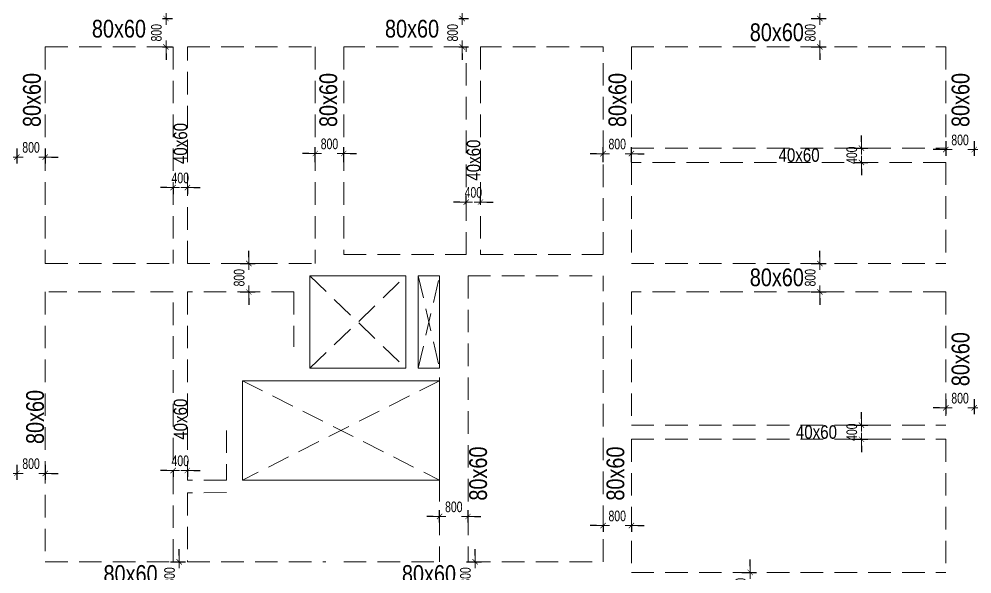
# Model space of a CAD drawing. Header units: millimetres. Extents: x 40 to 217000, y 40 to 90716.
# Drawn here: x 113862 to 140685, y 56357 to 71986 of the extents above; entities that cross this region are included whole.
import ezdxf
from ezdxf.enums import TextEntityAlignment as Align

# ---------------------------------------------------------------- set-up
doc = ezdxf.new("R2010")
doc.units = ezdxf.units.MM
doc.header["$MEASUREMENT"] = 0
doc.header["$PDMODE"] = 1
doc.linetypes.add('DASHED2', pattern=[9.525, 6.35, -3.175])
doc.linetypes.add('HIDDEN2', pattern=[4.7625, 3.175, -1.5875])
doc.layers.get('Defpoints').update_dxf_attribs({"lineweight": 9})
doc.layers.add('Kich thuoc dam diml', color=230, linetype='Continuous', plot=False)
doc.layers.add('NDC. KT Dam', color=42, linetype='Continuous')
for name, color, linetype, lineweight in [('NDC_S_BEAM', 3, 'HIDDEN2', 20), ('NDC_S_DIM', 1, 'Continuous', 15), ('NDC_S_OPENING', 9, 'DASHED2', 13), ('NDC_S_SLAB', 2, 'Continuous', 20)]:
    doc.layers.add(name, color=color, linetype=linetype, lineweight=lineweight)
doc.styles.add('ARIAL', font='arial.ttf', dxfattribs={"width": 0.8})
doc.styles.add('NDC_DIM', font='', dxfattribs={"width": 0.75})
doc.styles.get('NDC_DIM').set_extended_font_data('Dotum')
doc.dimstyles.new('NDC_dim_100', dxfattribs={"dimscale": 120, "dimtxt": 2.5, "dimasz": 1.5, "dimexe": 1.5, "dimexo": 2.5, "dimgap": 1, "dimtad": 1, "dimdec": 0, "dimzin": 0, "dimdsep": 46, "dimtxsty": 'NDC_DIM', "dimblk": 'DIMMARK', "dimcen": 0.09, "dimdle": 1.2, "dimclrd": 1, "dimclre": 1, "dimclrt": 3, "dimadec": 0, "dimazin": 0, "dimtfac": 1, "dimtdec": 0, "dimtix": 1, "dimtofl": 0, "dimtmove": 0, "dimatfit": 3, "dimfxl": 0, "dimtolj": 1, "dimtzin": 0, "dimarcsym": 0})

# ---------------------------------------------------------------- blocks, each defined once
blk = doc.blocks.new('DIMMARK')
at = {"layer": 'NDC_S_DIM', "color": 1}
blk.add_line((-1.5, 0), (1, 0), dxfattribs=at)
at = {"layer": 'NDC_S_DIM', "color": 2, "const_width": 0.1}
blk.add_lwpolyline([(-0.42, -0.42), (0.42, 0.42)], dxfattribs=at)
blk = doc.blocks.new('*D1654')
at = {"layer": 'Defpoints', "color": 0, "transparency": 16777216}
for p in [(116748, 56700), (118370, 56700), (116748, 55900)]:
    blk.add_point(p, dxfattribs=at)
at = {"layer": 'Kich thuoc dam diml', "color": 1, "lineweight": -2, "transparency": 16777216}
for p, q in [((118370, 56880), (118370, 57060)), ((118130, 56700), (118550, 56700)), ((118130, 55900), (118550, 55900)), ((118370, 55720), (118370, 55540))]:
    blk.add_line(p, q, dxfattribs=at)
at = {"layer": 'Kich thuoc dam diml', "color": 1, "lineweight": -2, "transparency": 16777216, "xscale": 180, "yscale": 180, "zscale": 180}
for p, rotation in [((118370, 56700), 270), ((118370, 55900), 90)]:
    blk.add_blockref('DIMMARK', p, dxfattribs=dict(at, rotation=rotation))
at = {"layer": 'Kich thuoc dam diml', "color": 3, "transparency": 16777216, "insert": (118100, 56300), "char_height": 300, "attachment_point": 5, "rotation": 90, "style": 'NDC_DIM'}
blk.add_mtext('\\A1;800', dxfattribs=at)
blk = doc.blocks.new('*D1655')
at = {"layer": 'Defpoints', "color": 0, "transparency": 16777216}
for p in [(125076, 56700), (126698, 56700), (125076, 55900)]:
    blk.add_point(p, dxfattribs=at)
at = {"layer": 'Kich thuoc dam diml', "color": 1, "lineweight": -2, "transparency": 16777216}
for p, q in [((126698, 56880), (126698, 57060)), ((126458, 56700), (126878, 56700)), ((126458, 55900), (126878, 55900)), ((126698, 55720), (126698, 55540))]:
    blk.add_line(p, q, dxfattribs=at)
at = {"layer": 'Kich thuoc dam diml', "color": 1, "lineweight": -2, "transparency": 16777216, "xscale": 180, "yscale": 180, "zscale": 180}
for p, rotation in [((126698, 56700), 270), ((126698, 55900), 90)]:
    blk.add_blockref('DIMMARK', p, dxfattribs=dict(at, rotation=rotation))
at = {"layer": 'Kich thuoc dam diml', "color": 3, "transparency": 16777216, "insert": (126428, 56300), "char_height": 300, "attachment_point": 5, "rotation": 90, "style": 'NDC_DIM'}
blk.add_mtext('\\A1;800', dxfattribs=at)
blk = doc.blocks.new('*D1656')
at = {"layer": 'Defpoints', "color": 0, "transparency": 16777216}
for p in [(132823, 56400), (134445, 56400), (132823, 55600)]:
    blk.add_point(p, dxfattribs=at)
at = {"layer": 'Kich thuoc dam diml', "color": 1, "lineweight": -2, "transparency": 16777216}
for p, q in [((134445, 56580), (134445, 56760)), ((134205, 56400), (134625, 56400)), ((134205, 55600), (134625, 55600)), ((134445, 55420), (134445, 55240))]:
    blk.add_line(p, q, dxfattribs=at)
at = {"layer": 'Kich thuoc dam diml', "color": 1, "lineweight": -2, "transparency": 16777216, "xscale": 180, "yscale": 180, "zscale": 180}
for p, rotation in [((134445, 56400), 270), ((134445, 55600), 90)]:
    blk.add_blockref('DIMMARK', p, dxfattribs=dict(at, rotation=rotation))
at = {"layer": 'Kich thuoc dam diml', "color": 3, "transparency": 16777216, "insert": (134175, 56000), "char_height": 300, "attachment_point": 5, "rotation": 90, "style": 'NDC_DIM'}
blk.add_mtext('\\A1;800', dxfattribs=at)
blk = doc.blocks.new('*D1342')
at = {"layer": 'Defpoints', "color": 0, "transparency": 16777216}
for p in [(137067, 60550), (137574, 60550), (137067, 60150)]:
    blk.add_point(p, dxfattribs=at)
at = {"layer": 'Kich thuoc dam diml', "color": 1, "lineweight": -2, "transparency": 16777216}
for p, q in [((137574, 60730), (137574, 60910)), ((137367, 60550), (137754, 60550)), ((137367, 60150), (137754, 60150)), ((137574, 59970), (137574, 59790))]:
    blk.add_line(p, q, dxfattribs=at)
at = {"layer": 'Kich thuoc dam diml', "color": 1, "lineweight": -2, "transparency": 16777216, "xscale": 180, "yscale": 180, "zscale": 180}
for p, rotation in [((137574, 60550), 270), ((137574, 60150), 90)]:
    blk.add_blockref('DIMMARK', p, dxfattribs=dict(at, rotation=rotation))
at = {"layer": 'Kich thuoc dam diml', "color": 3, "transparency": 16777216, "insert": (137304, 60350), "char_height": 300, "attachment_point": 5, "rotation": 90, "style": 'NDC_DIM'}
blk.add_mtext('\\A1;400', dxfattribs=at)
blk = doc.blocks.new('*D1337')
at = {"layer": 'Defpoints', "color": 0, "transparency": 16777216}
for p in [(118707, 65100), (120329, 65100), (118707, 64300)]:
    blk.add_point(p, dxfattribs=at)
at = {"layer": 'Kich thuoc dam diml', "color": 1, "lineweight": -2, "transparency": 16777216}
for p, q in [((120329, 65280), (120329, 65460)), ((120089, 65100), (120509, 65100)), ((120089, 64300), (120509, 64300)), ((120329, 64120), (120329, 63940))]:
    blk.add_line(p, q, dxfattribs=at)
at = {"layer": 'Kich thuoc dam diml', "color": 1, "lineweight": -2, "transparency": 16777216, "xscale": 180, "yscale": 180, "zscale": 180}
for p, rotation in [((120329, 65100), 270), ((120329, 64300), 90)]:
    blk.add_blockref('DIMMARK', p, dxfattribs=dict(at, rotation=rotation))
at = {"layer": 'Kich thuoc dam diml', "color": 3, "transparency": 16777216, "insert": (120059, 64700), "char_height": 300, "attachment_point": 5, "rotation": 90, "style": 'NDC_DIM'}
blk.add_mtext('\\A1;800', dxfattribs=at)
blk = doc.blocks.new('*D1338')
at = {"layer": 'Defpoints', "color": 0, "transparency": 16777216}
for p in [(134782, 65100), (136404, 65100), (134782, 64300)]:
    blk.add_point(p, dxfattribs=at)
at = {"layer": 'Kich thuoc dam diml', "color": 1, "lineweight": -2, "transparency": 16777216}
for p, q in [((136404, 65280), (136404, 65460)), ((136164, 65100), (136584, 65100)), ((136164, 64300), (136584, 64300)), ((136404, 64120), (136404, 63940))]:
    blk.add_line(p, q, dxfattribs=at)
at = {"layer": 'Kich thuoc dam diml', "color": 1, "lineweight": -2, "transparency": 16777216, "xscale": 180, "yscale": 180, "zscale": 180}
for p, rotation in [((136404, 65100), 270), ((136404, 64300), 90)]:
    blk.add_blockref('DIMMARK', p, dxfattribs=dict(at, rotation=rotation))
at = {"layer": 'Kich thuoc dam diml', "color": 3, "transparency": 16777216, "insert": (136134, 64700), "char_height": 300, "attachment_point": 5, "rotation": 90, "style": 'NDC_DIM'}
blk.add_mtext('\\A1;800', dxfattribs=at)
blk = doc.blocks.new('*D1353')
at = {"layer": 'Defpoints', "color": 0, "transparency": 16777216}
for p in [(137067, 68350), (137574, 68350), (137067, 67950)]:
    blk.add_point(p, dxfattribs=at)
at = {"layer": 'Kich thuoc dam diml', "color": 1, "lineweight": -2, "transparency": 16777216}
for p, q in [((137574, 68530), (137574, 68710)), ((137367, 68350), (137754, 68350)), ((137367, 67950), (137754, 67950)), ((137574, 67770), (137574, 67590))]:
    blk.add_line(p, q, dxfattribs=at)
at = {"layer": 'Kich thuoc dam diml', "color": 1, "lineweight": -2, "transparency": 16777216, "xscale": 180, "yscale": 180, "zscale": 180}
for p, rotation in [((137574, 68350), 270), ((137574, 67950), 90)]:
    blk.add_blockref('DIMMARK', p, dxfattribs=dict(at, rotation=rotation))
at = {"layer": 'Kich thuoc dam diml', "color": 3, "transparency": 16777216, "insert": (137304, 68150), "char_height": 300, "attachment_point": 5, "rotation": 90, "style": 'NDC_DIM'}
blk.add_mtext('\\A1;400', dxfattribs=at)
blk = doc.blocks.new('*D1358')
at = {"layer": 'Defpoints', "color": 0, "transparency": 16777216}
for p in [(134782, 72000), (136404, 72000), (134782, 71200)]:
    blk.add_point(p, dxfattribs=at)
at = {"layer": 'Kich thuoc dam diml', "color": 1, "lineweight": -2, "transparency": 16777216}
for p, q in [((136404, 72180), (136404, 72360)), ((136164, 72000), (136584, 72000)), ((136164, 71200), (136584, 71200)), ((136404, 71020), (136404, 70840))]:
    blk.add_line(p, q, dxfattribs=at)
at = {"layer": 'Kich thuoc dam diml', "color": 1, "lineweight": -2, "transparency": 16777216, "xscale": 180, "yscale": 180, "zscale": 180}
for p, rotation in [((136404, 72000), 270), ((136404, 71200), 90)]:
    blk.add_blockref('DIMMARK', p, dxfattribs=dict(at, rotation=rotation))
at = {"layer": 'Kich thuoc dam diml', "color": 3, "transparency": 16777216, "insert": (136134, 71600), "char_height": 300, "attachment_point": 5, "rotation": 90, "style": 'NDC_DIM'}
blk.add_mtext('\\A1;800', dxfattribs=at)
blk = doc.blocks.new('*D1490')
at = {"layer": 'Defpoints', "color": 0, "transparency": 16777216}
for p in [(117601, 72000), (117999, 72000), (117601, 71200)]:
    blk.add_point(p, dxfattribs=at)
at = {"layer": 'Kich thuoc dam diml', "color": 1, "lineweight": -2, "transparency": 16777216}
for p, q in [((117999, 72180), (117999, 72360)), ((117901, 72000), (118179, 72000)), ((117901, 71200), (118179, 71200)), ((117999, 71020), (117999, 70840))]:
    blk.add_line(p, q, dxfattribs=at)
at = {"layer": 'Kich thuoc dam diml', "color": 1, "lineweight": -2, "transparency": 16777216, "xscale": 180, "yscale": 180, "zscale": 180}
for p, rotation in [((117999, 72000), 270), ((117999, 71200), 90)]:
    blk.add_blockref('DIMMARK', p, dxfattribs=dict(at, rotation=rotation))
at = {"layer": 'Kich thuoc dam diml', "color": 3, "transparency": 16777216, "insert": (117729, 71600), "char_height": 300, "attachment_point": 5, "rotation": 90, "style": 'NDC_DIM'}
blk.add_mtext('\\A1;800', dxfattribs=at)
blk = doc.blocks.new('*D1491')
at = {"layer": 'Defpoints', "color": 0, "transparency": 16777216}
for p in [(125940, 72000), (126337, 72000), (125940, 71200)]:
    blk.add_point(p, dxfattribs=at)
at = {"layer": 'Kich thuoc dam diml', "color": 1, "lineweight": -2, "transparency": 16777216}
for p, q in [((126337, 72180), (126337, 72360)), ((126240, 72000), (126517, 72000)), ((126240, 71200), (126517, 71200)), ((126337, 71020), (126337, 70840))]:
    blk.add_line(p, q, dxfattribs=at)
at = {"layer": 'Kich thuoc dam diml', "color": 1, "lineweight": -2, "transparency": 16777216, "xscale": 180, "yscale": 180, "zscale": 180}
for p, rotation in [((126337, 72000), 270), ((126337, 71200), 90)]:
    blk.add_blockref('DIMMARK', p, dxfattribs=dict(at, rotation=rotation))
at = {"layer": 'Kich thuoc dam diml', "color": 3, "transparency": 16777216, "insert": (126067, 71600), "char_height": 300, "attachment_point": 5, "rotation": 90, "style": 'NDC_DIM'}
blk.add_mtext('\\A1;800', dxfattribs=at)
blk = doc.blocks.new('*D1236')
at = {"layer": 'Defpoints', "color": 0, "transparency": 16777216}
for p in [(113800, 59838), (114600, 59838), (114600, 59191)]:
    blk.add_point(p, dxfattribs=at)
at = {"layer": 'Kich thuoc dam diml', "color": 1, "lineweight": -2, "transparency": 16777216}
for p, q in [((113800, 59431), (113800, 59011)), ((114600, 59431), (114600, 59011)), ((113620, 59191), (113440, 59191)), ((114780, 59191), (114960, 59191))]:
    blk.add_line(p, q, dxfattribs=at)
at = {"layer": 'Kich thuoc dam diml', "color": 1, "lineweight": -2, "transparency": 16777216, "xscale": 180, "yscale": 180, "zscale": 180}
blk.add_blockref('DIMMARK', (113800, 59191), dxfattribs=at)
at = {"layer": 'Kich thuoc dam diml', "color": 1, "lineweight": -2, "transparency": 16777216, "xscale": 180, "yscale": 180, "zscale": 180, "rotation": 180}
blk.add_blockref('DIMMARK', (114600, 59191), dxfattribs=at)
at = {"layer": 'Kich thuoc dam diml', "color": 3, "transparency": 16777216, "insert": (114200, 59461), "char_height": 300, "attachment_point": 5, "style": 'NDC_DIM'}
blk.add_mtext('\\A1;800', dxfattribs=at)
blk = doc.blocks.new('*D1237')
at = {"layer": 'Defpoints', "color": 0, "transparency": 16777216}
for p in [(113800, 68746), (114600, 68746), (114600, 68099)]:
    blk.add_point(p, dxfattribs=at)
at = {"layer": 'Kich thuoc dam diml', "color": 1, "lineweight": -2, "transparency": 16777216}
for p, q in [((113800, 68339), (113800, 67919)), ((114600, 68339), (114600, 67919)), ((113620, 68099), (113440, 68099)), ((114780, 68099), (114960, 68099))]:
    blk.add_line(p, q, dxfattribs=at)
at = {"layer": 'Kich thuoc dam diml', "color": 1, "lineweight": -2, "transparency": 16777216, "xscale": 180, "yscale": 180, "zscale": 180}
blk.add_blockref('DIMMARK', (113800, 68099), dxfattribs=at)
at = {"layer": 'Kich thuoc dam diml', "color": 1, "lineweight": -2, "transparency": 16777216, "xscale": 180, "yscale": 180, "zscale": 180, "rotation": 180}
blk.add_blockref('DIMMARK', (114600, 68099), dxfattribs=at)
at = {"layer": 'Kich thuoc dam diml', "color": 3, "transparency": 16777216, "insert": (114200, 68369), "char_height": 300, "attachment_point": 5, "style": 'NDC_DIM'}
blk.add_mtext('\\A1;800', dxfattribs=at)
blk = doc.blocks.new('*D1250')
at = {"layer": 'Defpoints', "color": 0, "transparency": 16777216}
for p in [(118200, 59503), (118600, 59503), (118600, 59272)]:
    blk.add_point(p, dxfattribs=at)
at = {"layer": 'Kich thuoc dam diml', "color": 1, "lineweight": -2, "transparency": 16777216}
for p, q in [((118020, 59272), (117840, 59272)), ((118200, 59272), (118200, 59092)), ((118600, 59272), (118600, 59092)), ((118780, 59272), (118960, 59272))]:
    blk.add_line(p, q, dxfattribs=at)
at = {"layer": 'Kich thuoc dam diml', "color": 1, "lineweight": -2, "transparency": 16777216, "xscale": 180, "yscale": 180, "zscale": 180}
blk.add_blockref('DIMMARK', (118200, 59272), dxfattribs=at)
at = {"layer": 'Kich thuoc dam diml', "color": 1, "lineweight": -2, "transparency": 16777216, "xscale": 180, "yscale": 180, "zscale": 180, "rotation": 180}
blk.add_blockref('DIMMARK', (118600, 59272), dxfattribs=at)
at = {"layer": 'Kich thuoc dam diml', "color": 3, "transparency": 16777216, "insert": (118400, 59542), "char_height": 300, "attachment_point": 5, "style": 'NDC_DIM'}
blk.add_mtext('\\A1;400', dxfattribs=at)
blk = doc.blocks.new('*D1251')
at = {"layer": 'Defpoints', "color": 0, "transparency": 16777216}
for p in [(118200, 67470), (118600, 67470), (118600, 67238)]:
    blk.add_point(p, dxfattribs=at)
at = {"layer": 'Kich thuoc dam diml', "color": 1, "lineweight": -2, "transparency": 16777216}
for p, q in [((118020, 67238), (117840, 67238)), ((118200, 67238), (118200, 67058)), ((118600, 67238), (118600, 67058)), ((118780, 67238), (118960, 67238))]:
    blk.add_line(p, q, dxfattribs=at)
at = {"layer": 'Kich thuoc dam diml', "color": 1, "lineweight": -2, "transparency": 16777216, "xscale": 180, "yscale": 180, "zscale": 180}
blk.add_blockref('DIMMARK', (118200, 67238), dxfattribs=at)
at = {"layer": 'Kich thuoc dam diml', "color": 1, "lineweight": -2, "transparency": 16777216, "xscale": 180, "yscale": 180, "zscale": 180, "rotation": 180}
blk.add_blockref('DIMMARK', (118600, 67238), dxfattribs=at)
at = {"layer": 'Kich thuoc dam diml', "color": 3, "transparency": 16777216, "insert": (118400, 67508), "char_height": 300, "attachment_point": 5, "style": 'NDC_DIM'}
blk.add_mtext('\\A1;400', dxfattribs=at)
blk = doc.blocks.new('*D1257')
at = {"layer": 'Defpoints', "color": 0, "transparency": 16777216}
for p in [(126500, 57975), (125700, 57507), (126500, 57507)]:
    blk.add_point(p, dxfattribs=at)
at = {"layer": 'Kich thuoc dam diml', "color": 1, "lineweight": -2, "transparency": 16777216}
for p, q in [((125520, 57975), (125340, 57975)), ((125700, 57807), (125700, 58155)), ((126500, 57807), (126500, 58155)), ((126680, 57975), (126860, 57975))]:
    blk.add_line(p, q, dxfattribs=at)
at = {"layer": 'Kich thuoc dam diml', "color": 1, "lineweight": -2, "transparency": 16777216, "xscale": 180, "yscale": 180, "zscale": 180}
blk.add_blockref('DIMMARK', (125700, 57975), dxfattribs=at)
at = {"layer": 'Kich thuoc dam diml', "color": 1, "lineweight": -2, "transparency": 16777216, "xscale": 180, "yscale": 180, "zscale": 180, "rotation": 180}
blk.add_blockref('DIMMARK', (126500, 57975), dxfattribs=at)
at = {"layer": 'Kich thuoc dam diml', "color": 3, "transparency": 16777216, "insert": (126100, 58245), "char_height": 300, "attachment_point": 5, "style": 'NDC_DIM'}
blk.add_mtext('\\A1;800', dxfattribs=at)
blk = doc.blocks.new('*D1258')
at = {"layer": 'Defpoints', "color": 0, "transparency": 16777216}
for p in [(123000, 68198), (122200, 66359), (123000, 66359)]:
    blk.add_point(p, dxfattribs=at)
at = {"layer": 'Kich thuoc dam diml', "color": 1, "lineweight": -2, "transparency": 16777216}
for p, q in [((122020, 68198), (121840, 68198)), ((122200, 67958), (122200, 68378)), ((123000, 67958), (123000, 68378)), ((123180, 68198), (123360, 68198))]:
    blk.add_line(p, q, dxfattribs=at)
at = {"layer": 'Kich thuoc dam diml', "color": 1, "lineweight": -2, "transparency": 16777216, "xscale": 180, "yscale": 180, "zscale": 180}
blk.add_blockref('DIMMARK', (122200, 68198), dxfattribs=at)
at = {"layer": 'Kich thuoc dam diml', "color": 1, "lineweight": -2, "transparency": 16777216, "xscale": 180, "yscale": 180, "zscale": 180, "rotation": 180}
blk.add_blockref('DIMMARK', (123000, 68198), dxfattribs=at)
at = {"layer": 'Kich thuoc dam diml', "color": 3, "transparency": 16777216, "insert": (122600, 68468), "char_height": 300, "attachment_point": 5, "style": 'NDC_DIM'}
blk.add_mtext('\\A1;800', dxfattribs=at)
blk = doc.blocks.new('*D1261')
at = {"layer": 'Defpoints', "color": 0, "transparency": 16777216}
for p in [(126850, 66831), (126449, 66476), (126850, 66476)]:
    blk.add_point(p, dxfattribs=at)
at = {"layer": 'Kich thuoc dam diml', "color": 1, "lineweight": -2, "transparency": 16777216}
for p, q in [((126269, 66831), (126089, 66831)), ((126449, 66776), (126449, 67011)), ((126850, 66776), (126850, 67011)), ((127030, 66831), (127210, 66831))]:
    blk.add_line(p, q, dxfattribs=at)
at = {"layer": 'Kich thuoc dam diml', "color": 1, "lineweight": -2, "transparency": 16777216, "xscale": 180, "yscale": 180, "zscale": 180}
blk.add_blockref('DIMMARK', (126449, 66831), dxfattribs=at)
at = {"layer": 'Kich thuoc dam diml', "color": 1, "lineweight": -2, "transparency": 16777216, "xscale": 180, "yscale": 180, "zscale": 180, "rotation": 180}
blk.add_blockref('DIMMARK', (126850, 66831), dxfattribs=at)
at = {"layer": 'Kich thuoc dam diml', "color": 3, "transparency": 16777216, "insert": (126650, 67101), "char_height": 300, "attachment_point": 5, "style": 'NDC_DIM'}
blk.add_mtext('\\A1;400', dxfattribs=at)
blk = doc.blocks.new('*D1266')
at = {"layer": 'Defpoints', "color": 0, "transparency": 16777216}
for p in [(130300, 58018), (131100, 58018), (131100, 57719)]:
    blk.add_point(p, dxfattribs=at)
at = {"layer": 'Kich thuoc dam diml', "color": 1, "lineweight": -2, "transparency": 16777216}
for p, q in [((130120, 57719), (129940, 57719)), ((130300, 57719), (130300, 57539)), ((131100, 57719), (131100, 57539)), ((131280, 57719), (131460, 57719))]:
    blk.add_line(p, q, dxfattribs=at)
at = {"layer": 'Kich thuoc dam diml', "color": 1, "lineweight": -2, "transparency": 16777216, "xscale": 180, "yscale": 180, "zscale": 180}
blk.add_blockref('DIMMARK', (130300, 57719), dxfattribs=at)
at = {"layer": 'Kich thuoc dam diml', "color": 1, "lineweight": -2, "transparency": 16777216, "xscale": 180, "yscale": 180, "zscale": 180, "rotation": 180}
blk.add_blockref('DIMMARK', (131100, 57719), dxfattribs=at)
at = {"layer": 'Kich thuoc dam diml', "color": 3, "transparency": 16777216, "insert": (130700, 57989), "char_height": 300, "attachment_point": 5, "style": 'NDC_DIM'}
blk.add_mtext('\\A1;800', dxfattribs=at)
blk = doc.blocks.new('*D1267')
at = {"layer": 'Defpoints', "color": 0, "transparency": 16777216}
for p in [(130300, 68194), (130300, 67552), (131100, 67552)]:
    blk.add_point(p, dxfattribs=at)
at = {"layer": 'Kich thuoc dam diml', "color": 1, "lineweight": -2, "transparency": 16777216}
for p, q in [((130120, 68194), (129940, 68194)), ((130300, 67954), (130300, 68374)), ((131100, 67954), (131100, 68374)), ((131280, 68194), (131460, 68194))]:
    blk.add_line(p, q, dxfattribs=at)
at = {"layer": 'Kich thuoc dam diml', "color": 1, "lineweight": -2, "transparency": 16777216, "xscale": 180, "yscale": 180, "zscale": 180}
blk.add_blockref('DIMMARK', (130300, 68194), dxfattribs=at)
at = {"layer": 'Kich thuoc dam diml', "color": 1, "lineweight": -2, "transparency": 16777216, "xscale": 180, "yscale": 180, "zscale": 180, "rotation": 180}
blk.add_blockref('DIMMARK', (131100, 68194), dxfattribs=at)
at = {"layer": 'Kich thuoc dam diml', "color": 3, "transparency": 16777216, "insert": (130700, 68464), "char_height": 300, "attachment_point": 5, "style": 'NDC_DIM'}
blk.add_mtext('\\A1;800', dxfattribs=at)
blk = doc.blocks.new('*D1284')
at = {"layer": 'Defpoints', "color": 0, "transparency": 16777216}
for p in [(139950, 61788), (140750, 61788), (140750, 61036)]:
    blk.add_point(p, dxfattribs=at)
at = {"layer": 'Kich thuoc dam diml', "color": 1, "lineweight": -2, "transparency": 16777216}
for p, q in [((139950, 61276), (139950, 60856)), ((140750, 61276), (140750, 60856)), ((139770, 61036), (139590, 61036)), ((140930, 61036), (141110, 61036))]:
    blk.add_line(p, q, dxfattribs=at)
at = {"layer": 'Kich thuoc dam diml', "color": 1, "lineweight": -2, "transparency": 16777216, "xscale": 180, "yscale": 180, "zscale": 180}
blk.add_blockref('DIMMARK', (139950, 61036), dxfattribs=at)
at = {"layer": 'Kich thuoc dam diml', "color": 1, "lineweight": -2, "transparency": 16777216, "xscale": 180, "yscale": 180, "zscale": 180, "rotation": 180}
blk.add_blockref('DIMMARK', (140750, 61036), dxfattribs=at)
at = {"layer": 'Kich thuoc dam diml', "color": 3, "transparency": 16777216, "insert": (140350, 61306), "char_height": 300, "attachment_point": 5, "style": 'NDC_DIM'}
blk.add_mtext('\\A1;800', dxfattribs=at)
blk = doc.blocks.new('*D1285')
at = {"layer": 'Defpoints', "color": 0, "transparency": 16777216}
for p in [(139950, 69061), (140750, 69061), (140750, 68309)]:
    blk.add_point(p, dxfattribs=at)
at = {"layer": 'Kich thuoc dam diml', "color": 1, "lineweight": -2, "transparency": 16777216}
for p, q in [((139950, 68549), (139950, 68129)), ((140750, 68549), (140750, 68129)), ((139770, 68309), (139590, 68309)), ((140930, 68309), (141110, 68309))]:
    blk.add_line(p, q, dxfattribs=at)
at = {"layer": 'Kich thuoc dam diml', "color": 1, "lineweight": -2, "transparency": 16777216, "xscale": 180, "yscale": 180, "zscale": 180}
blk.add_blockref('DIMMARK', (139950, 68309), dxfattribs=at)
at = {"layer": 'Kich thuoc dam diml', "color": 1, "lineweight": -2, "transparency": 16777216, "xscale": 180, "yscale": 180, "zscale": 180, "rotation": 180}
blk.add_blockref('DIMMARK', (140750, 68309), dxfattribs=at)
at = {"layer": 'Kich thuoc dam diml', "color": 3, "transparency": 16777216, "insert": (140350, 68579), "char_height": 300, "attachment_point": 5, "style": 'NDC_DIM'}
blk.add_mtext('\\A1;800', dxfattribs=at)

msp = doc.modelspace()

# ---------------------------------------------------------------- linework, layer by layer
at = {"layer": 'NDC_S_BEAM', "ltscale": 200}
for p, q in [((114600, 71200), (118200, 71200)), ((114600, 71200), (114600, 65100)), ((118200, 71200), (118200, 65100)), ((118600, 65100), (118600, 71200)), ((126450, 71200), (123000, 71200)), ((126450, 65350), (126450, 71200)), ((130300, 71200), (126849.9, 71200)), ((126849.9, 71200), (126849.9, 65350)), ((130300, 65350), (130300, 71200)), ((131100, 71200), (139950, 71200)), ((131100, 71200), (131100, 68350)), ((139950, 71200), (139950, 68350)), ((131100, 68350), (139950, 68350)), ((139950, 67950), (131100, 67950)), ((131100, 67950), (131100, 65100)), ((139950, 67950), (139950, 65100)), ((126849.9, 65350), (130300, 65350)), ((114600, 65100), (118200, 65100)), ((118600, 65100), (122200, 65100)), ((131100, 65100), (139950, 65100)), ((125700, 64750), (125700, 56700)), ((126500, 64750), (130300, 64750)), ((126500, 64750), (126500, 56700)), ((130300, 56700), (130300, 64750)), ((114600, 64300), (114600, 56700)), ((117115, 64300), (114700, 64300)), ((118200, 64300), (117515, 64300)), ((118200, 56700), (118200, 64300)), ((118600, 64300), (118600, 59000)), ((121600, 64300), (118600, 64300)), ((121600, 64300), (121600, 62750)), ((139950, 64300), (131100, 64300)), ((131100, 64300), (131100, 60550)), ((139950, 64300), (139950, 60550)), ((119700, 60400), (119700, 59000)), ((131100, 60550), (139950, 60550)), ((131100, 60150), (139950, 60150)), ((131100, 60150), (131100, 56400)), ((139950, 60150), (139950, 56400)), ((119700, 59000), (118600, 59000)), ((119700, 58650), (118600, 58640)), ((118600, 58640), (118600, 56700)), ((114600, 56700), (118200, 56700)), ((118600, 56700), (122500, 56700)), ((123000, 56700), (125700, 56700)), ((126500, 56700), (130300, 56700)), ((131100, 56400), (139950, 56400))]:
    msp.add_line(p, q, dxfattribs=at)
for points in [[(118600, 71200), (122200, 71200)], [(122200, 71200), (122200, 65100)], [(123000, 71200), (123000, 65350), (126450, 65350)]]:
    msp.add_lwpolyline(points, dxfattribs=at)
at = {"layer": 'NDC_S_OPENING', "ltscale": 100}
for p, q in [((122050, 62150), (124750, 64750)), ((122050, 64750), (124750, 62150)), ((125100, 62150), (125700, 64750)), ((125100, 64750), (125700, 62150)), ((120150, 61800), (125700, 59000)), ((125700, 61800), (120150, 59000))]:
    msp.add_line(p, q, dxfattribs=at)
at = {"layer": 'NDC_S_SLAB', "ltscale": 100}
for points in [[(122050, 64750), (124750, 64750), (124750, 62150), (122050, 62150)], [(125700, 62150), (125100, 62150), (125100, 64750), (125700, 64750)], [(120150, 61800), (125700, 61800), (125700, 59000), (120150, 59000)]]:
    msp.add_lwpolyline(points, close=True, dxfattribs=at)

# ---------------------------------------------------------------- texts
at = {"layer": 'NDC. KT Dam', "style": 'ARIAL', "width": 0.8}
for s, height, p in [('80x60', 500, (116674.3, 71714.1)), ('80x60', 500, (124924.3, 71714.1)), ('80x60', 500, (135192.9, 71614.1)), ('40x60', 380, (135818.3, 68154.3)), ('80x60', 500, (135192.9, 64711.3)), ('40x60', 380, (136307.6, 60354.3)), ('80x60', 500, (117000.9, 56357.1)), ('80x60', 500, (125400.9, 56357.1))]:
    msp.add_text(s, height=height, dxfattribs=at).set_placement(p, align=Align.MIDDLE_CENTER)
for s, height, p in [('80x60', 500, (114223.2, 69705.8)), ('80x60', 500, (122566, 69705.8)), ('80x60', 500, (130703.3, 69705.8)), ('80x60', 500, (140362.8, 69705.8)), ('40x60', 380, (118405, 68480.9)), ('40x60', 380, (126654.9, 68012.6)), ('80x60', 500, (140362.8, 62405.8)), ('80x60', 500, (114312.8, 60778.4)), ('40x60', 380, (118405.6, 60715.5)), ('80x60', 500, (126784, 59184.6)), ('80x60', 500, (130648.4, 59184.6))]:
    msp.add_text(s, height=height, rotation=90, dxfattribs=at).set_placement(p, align=Align.MIDDLE_CENTER)

# ---------------------------------------------------------------- dimensions: what is measured, and where the dimension line sits
at = {"layer": 'Kich thuoc dam diml'}
for base, p1, p2, picture, middle in [((117998.6, 72000), (117601.5, 71200), (117601.5, 72000), '*D1490', (117728.6, 71600)), ((126336.8, 72000), (125939.7, 71200), (125939.7, 72000), '*D1491', (126066.8, 71600)), ((136404.4, 72000), (134782.5, 71200), (134782.5, 72000), '*D1358', (136134.4, 71600)), ((137573.7, 68350), (137066.8, 67950), (137066.8, 68350), '*D1353', (137303.7, 68150)), ((120329.2, 65100), (118707.3, 64300), (118707.3, 65100), '*D1337', (120059.2, 64700)), ((136404.4, 65100), (134782.5, 64300), (134782.5, 65100), '*D1338', (136134.4, 64700)), ((137573.7, 60550), (137066.8, 60150), (137066.8, 60550), '*D1342', (137303.7, 60350)), ((118370.1, 56700), (116748.2, 55900), (116748.2, 56700), '*D1654', (118100.1, 56300)), ((126697.7, 56700), (125075.8, 55900), (125075.8, 56700), '*D1655', (126427.7, 56300)), ((134445.3, 56400), (132823.4, 55600), (132823.4, 56400), '*D1656', (134175.3, 56000))]:
    dim = msp.add_linear_dim(base=base, p1=p1, p2=p2, angle=90, dimstyle='NDC_dim_100', override={"dimfxl": 2}, dxfattribs=at)
    dim.commit()
    dim.dimension.update_dxf_attribs({"geometry": picture, "text_midpoint": middle})
for base, p1, p2, picture, middle in [((140750, 68308.9), (139950, 69060.8), (140750, 69060.8), '*D1285', (140350, 68578.9)), ((114600, 68099.3), (113800, 68746.1), (114600, 68746.1), '*D1237', (114200, 68369.3)), ((123000, 68198.1), (122200, 66358.6), (123000, 66358.6), '*D1258', (122600, 68468.1)), ((130300, 68194.3), (131100, 67552.3), (130300, 67552.3), '*D1267', (130700, 68464.3)), ((118600, 67238.5), (118200, 67470.1), (118600, 67470.1), '*D1251', (118400, 67508.5)), ((126849.9134, 66831.0425), (126449.4178, 66475.9136), (126849.9134, 66475.9136), '*D1261', (126649.6656, 67101.0425)), ((140750, 61035.8), (139950, 61787.7), (140750, 61787.7), '*D1284', (140350, 61305.8)), ((114600, 59190.7), (113800, 59837.6), (114600, 59837.6), '*D1236', (114200, 59460.7)), ((118600, 59271.6), (118200, 59503.2), (118600, 59503.2), '*D1250', (118400, 59541.6)), ((126500, 57974.5), (125700, 57507.1), (126500, 57507.1), '*D1257', (126100, 58244.5)), ((131100, 57718.6), (130300, 58018), (131100, 58018), '*D1266', (130700, 57988.6))]:
    dim = msp.add_linear_dim(base=base, p1=p1, p2=p2, dimstyle='NDC_dim_100', override={"dimfxl": 2}, dxfattribs=at)
    dim.commit()
    dim.dimension.update_dxf_attribs({"geometry": picture, "text_midpoint": middle})

doc.saveas('drawing.dxf')
